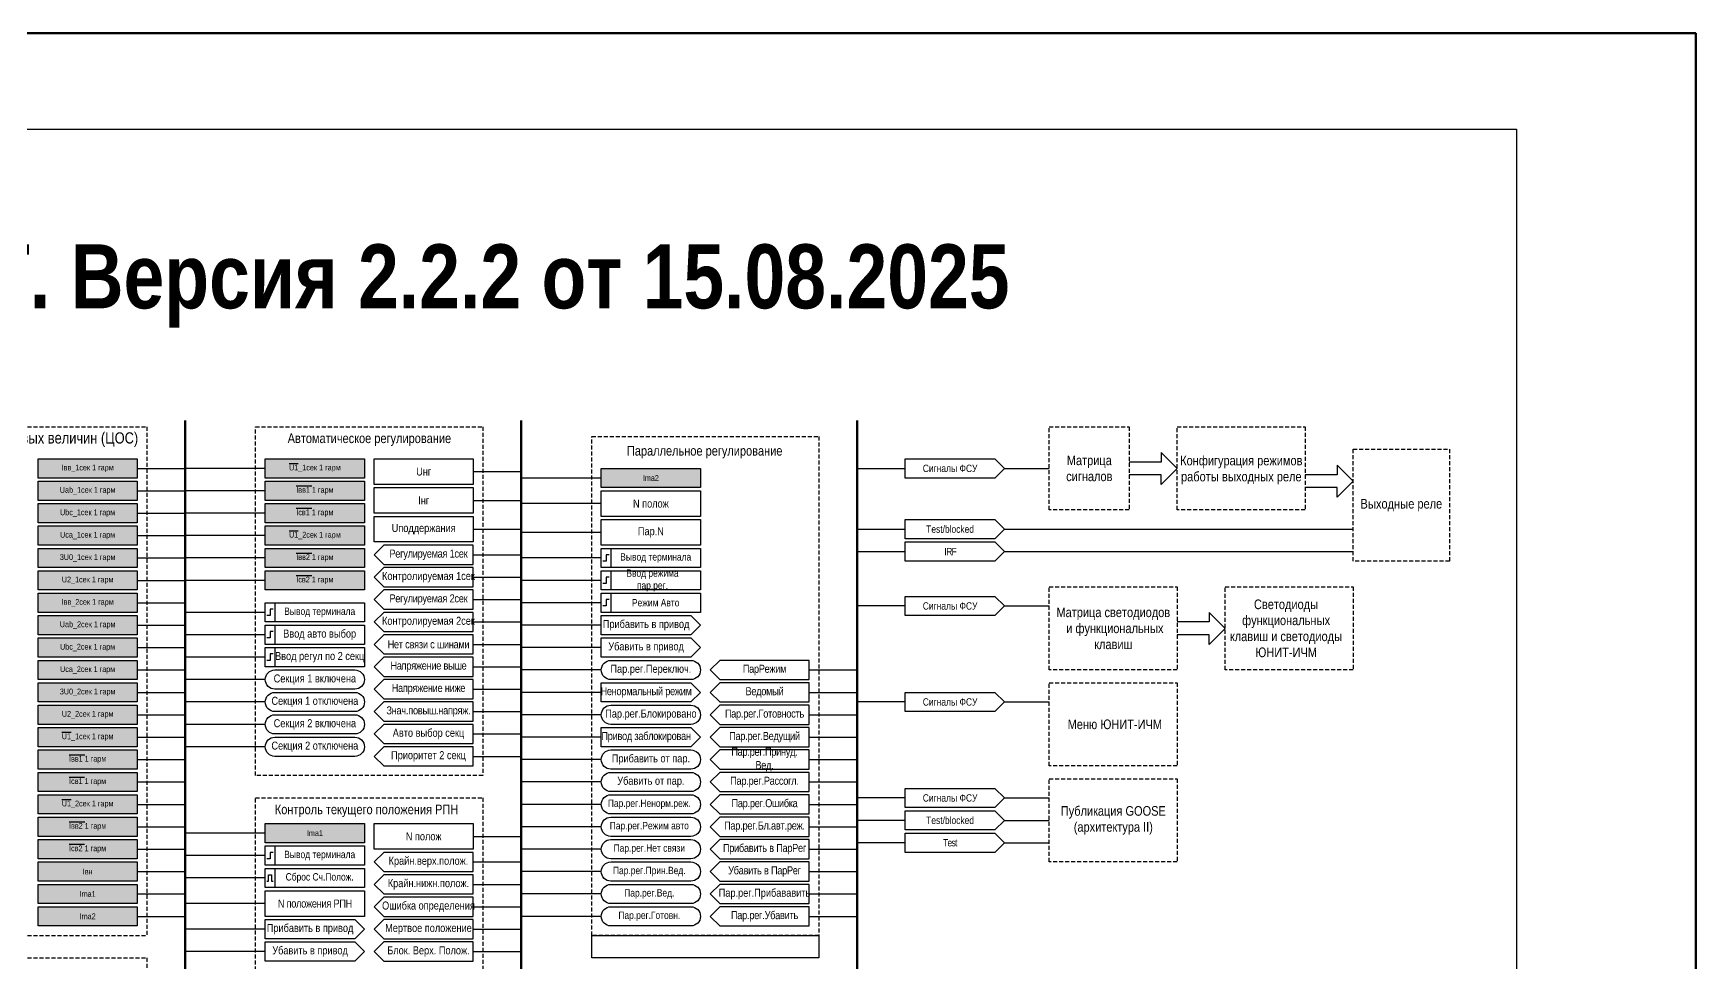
# Model space of a CAD drawing. Header units: millimetres. Extents: x -63 to 799, y -37 to 539.
# Drawn here: x 280 to 799, y 248 to 539 of the extents above; entities that cross this region are included whole.
import ezdxf

# ---------------------------------------------------------------- set-up
doc = ezdxf.new("R2010")
doc.units = ezdxf.units.MM
doc.linetypes.add('штриховая2', pattern=[0.375, 0.25, -0.125])
doc.layers.add('TEXT', color=7, linetype='Continuous', lineweight=25)
doc.layers.add('Основная', color=7, linetype='Continuous')
doc.styles.add('1.8_Gost_RD', font='ARIALN.TTF', dxfattribs={"height": 1.8})
doc.styles.add('2.3_GOST_RD', font='ARIALN.TTF', dxfattribs={"height": 2.3})
doc.styles.add('2.5_Gost_RD', font='ARIALN.TTF', dxfattribs={"height": 2.5})
doc.styles.add('3.5_Gost_RD', font='ARIALN.TTF', dxfattribs={"height": 3.5})

msp = doc.modelspace()

# ---------------------------------------------------------------- hatches: boundary and pattern name
at = {"ltscale": 100, "true_color": 0xf7941d}
h = msp.add_hatch(color=30, dxfattribs=at)
h.dxf.hatch_style = 1
h.paths.add_polyline_path([(312, 400), (312, 406), (281, 406), (281, 400)])
h = msp.add_hatch(color=30, dxfattribs=at)
h.dxf.hatch_style = 1
h.paths.add_polyline_path([(383, 400), (383, 406), (352, 406), (352, 400)])
h = msp.add_hatch(color=30, dxfattribs=at)
h.dxf.hatch_style = 1
h.paths.add_polyline_path([(488, 397), (488, 403), (457, 403), (457, 397)])
h = msp.add_hatch(color=30, dxfattribs=at)
h.dxf.hatch_style = 1
h.paths.add_polyline_path([(312, 393), (312, 399), (281, 399), (281, 393)])
h = msp.add_hatch(color=30, dxfattribs=at)
h.dxf.hatch_style = 1
h.paths.add_polyline_path([(383, 393), (383, 399), (352, 399), (352, 393)])
h = msp.add_hatch(color=30, dxfattribs=at)
h.dxf.hatch_style = 1
h.paths.add_polyline_path([(312, 386), (312, 392), (281, 392), (281, 386)])
h = msp.add_hatch(color=30, dxfattribs=at)
h.dxf.hatch_style = 1
h.paths.add_polyline_path([(383, 386), (383, 392), (352, 392), (352, 386)])
h = msp.add_hatch(color=30, dxfattribs=at)
h.dxf.hatch_style = 1
h.paths.add_polyline_path([(312, 379), (312, 385), (281, 385), (281, 379)])
h = msp.add_hatch(color=30, dxfattribs=at)
h.dxf.hatch_style = 1
h.paths.add_polyline_path([(383, 379), (383, 385), (352, 385), (352, 379)])
h = msp.add_hatch(color=30, dxfattribs=at)
h.dxf.hatch_style = 1
h.paths.add_polyline_path([(312, 372), (312, 378), (281, 378), (281, 372)])
h = msp.add_hatch(color=30, dxfattribs=at)
h.dxf.hatch_style = 1
h.paths.add_polyline_path([(383, 372), (383, 378), (352, 378), (352, 372)])
h = msp.add_hatch(color=30, dxfattribs=at)
h.dxf.hatch_style = 1
h.paths.add_polyline_path([(312, 365), (312, 371), (281, 371), (281, 365)])
h = msp.add_hatch(color=30, dxfattribs=at)
h.dxf.hatch_style = 1
h.paths.add_polyline_path([(383, 365), (383, 371), (352, 371), (352, 365)])
h = msp.add_hatch(color=30, dxfattribs=at)
h.dxf.hatch_style = 1
h.paths.add_polyline_path([(312, 358), (312, 364), (281, 364), (281, 358)])
h = msp.add_hatch(color=30, dxfattribs=at)
h.dxf.hatch_style = 1
h.paths.add_polyline_path([(312, 351), (312, 357), (281, 357), (281, 351)])
h = msp.add_hatch(color=30, dxfattribs=at)
h.dxf.hatch_style = 1
h.paths.add_polyline_path([(312, 344), (312, 350), (281, 350), (281, 344)])
h = msp.add_hatch(color=30, dxfattribs=at)
h.dxf.hatch_style = 1
h.paths.add_polyline_path([(312, 337), (312, 343), (281, 343), (281, 337)])
h = msp.add_hatch(color=30, dxfattribs=at)
h.dxf.hatch_style = 1
h.paths.add_polyline_path([(312, 330), (312, 336), (281, 336), (281, 330)])
h = msp.add_hatch(color=30, dxfattribs=at)
h.dxf.hatch_style = 1
h.paths.add_polyline_path([(312, 323), (312, 329), (281, 329), (281, 323)])
h = msp.add_hatch(color=30, dxfattribs=at)
h.dxf.hatch_style = 1
h.paths.add_polyline_path([(312, 316), (312, 322), (281, 322), (281, 316)])
h = msp.add_hatch(color=30, dxfattribs=at)
h.dxf.hatch_style = 1
h.paths.add_polyline_path([(312, 309), (312, 315), (281, 315), (281, 309)])
h = msp.add_hatch(color=30, dxfattribs=at)
h.dxf.hatch_style = 1
h.paths.add_polyline_path([(312, 302), (312, 308), (281, 308), (281, 302)])
h = msp.add_hatch(color=30, dxfattribs=at)
h.dxf.hatch_style = 1
h.paths.add_polyline_path([(312, 295), (312, 301), (281, 301), (281, 295)])
h = msp.add_hatch(color=30, dxfattribs=at)
h.dxf.hatch_style = 1
h.paths.add_polyline_path([(312, 288), (312, 294), (281, 294), (281, 288)])
h = msp.add_hatch(color=30, dxfattribs=at)
h.dxf.hatch_style = 1
h.paths.add_polyline_path([(383, 286), (383, 292), (352, 292), (352, 286)])
h = msp.add_hatch(color=30, dxfattribs=at)
h.dxf.hatch_style = 1
h.paths.add_polyline_path([(312, 281), (312, 287), (281, 287), (281, 281)])
h = msp.add_hatch(color=30, dxfattribs=at)
h.dxf.hatch_style = 1
h.paths.add_polyline_path([(312, 274), (312, 280), (281, 280), (281, 274)])
h = msp.add_hatch(color=30, dxfattribs=at)
h.dxf.hatch_style = 1
h.paths.add_polyline_path([(312, 267), (312, 273), (281, 273), (281, 267)])
h = msp.add_hatch(color=30, dxfattribs=at)
h.dxf.hatch_style = 1
h.paths.add_polyline_path([(312, 260), (312, 266), (281, 266), (281, 260)])

# ---------------------------------------------------------------- linework, layer by layer
at = {"linetype": 'штриховая2', "ltscale": 5}
for p, q in [((244, 416), (315, 416)), ((315, 416), (315, 257)), ((349, 300), (420, 300)), ((349, 218), (349, 300)), ((420, 300), (420, 218)), ((244, 257), (315, 257))]:
    msp.add_line(p, q, dxfattribs=at)
at = {"lineweight": 100, "ltscale": 100}
for p, q in [((327, 418), (327, 36)), ((432, 418), (432, 36)), ((537, 418), (537, 36))]:
    msp.add_line(p, q, dxfattribs=at)
at = {"ltscale": 100}
for p, q in [((312, 403), (327, 403)), ((352, 403), (327, 403)), ((417, 402), (432, 402)), ((537, 403), (552, 403)), ((312, 396), (327, 396)), ((352, 396), (327, 396)), ((457, 400), (432, 400)), ((417, 393), (432, 393)), ((457, 392), (432, 392)), ((312, 389), (327, 389)), ((352, 389), (327, 389)), ((312, 382), (327, 382)), ((352, 382), (327, 382)), ((417, 384), (432, 384)), ((457, 383), (432, 383)), ((537, 384), (552, 384)), ((312, 375), (327, 375)), ((352, 375), (327, 375)), ((417, 376), (432, 376)), ((457, 375), (432, 375)), ((537, 377), (552, 377)), ((417, 369), (432, 369)), ((312, 368), (327, 368)), ((352, 368), (327, 368)), ((457, 368), (432, 368)), ((312, 361), (327, 361)), ((417, 362), (432, 362)), ((457, 361), (432, 361)), ((312, 354), (327, 354)), ((352, 358), (327, 358)), ((417, 355), (432, 355)), ((457, 354), (432, 354)), ((352, 351), (327, 351)), ((485, 351), (457, 351)), ((457, 350), (485, 350)), ((312, 347), (327, 347)), ((352, 344), (327, 344)), ((417, 348), (432, 348)), ((457, 347), (432, 347)), ((312, 340), (327, 340)), ((417, 341), (432, 341)), ((457, 340), (432, 340)), ((522, 340), (537, 340)), ((312, 333), (327, 333)), ((352, 337), (327, 337)), ((417, 334), (432, 334)), ((457, 333), (432, 333)), ((522, 333), (537, 333)), ((352, 330), (327, 330)), ((485, 330), (457, 330)), ((312, 326), (327, 326)), ((352, 323), (327, 323)), ((417, 327), (432, 327)), ((457, 326), (432, 326)), ((522, 326), (537, 326)), ((312, 319), (327, 319)), ((417, 320), (432, 320)), ((457, 319), (432, 319)), ((522, 319), (537, 319)), ((312, 312), (327, 312)), ((352, 316), (327, 316)), ((417, 313), (432, 313)), ((457, 312), (432, 312)), ((485, 316), (457, 316)), ((522, 312), (537, 312)), ((312, 305), (327, 305)), ((457, 305), (432, 305)), ((522, 305), (537, 305)), ((522, 305), (537, 305)), ((312, 298), (327, 298)), ((457, 298), (432, 298)), ((522, 298), (537, 298)), ((312, 291), (327, 291)), ((457, 291), (432, 291)), ((522, 291), (537, 291)), ((522, 291), (537, 291)), ((352, 289), (327, 289)), ((417, 288), (432, 288)), ((312, 284), (327, 284)), ((352, 282), (327, 282)), ((457, 284), (432, 284)), ((522, 284), (537, 284)), ((312, 277), (327, 277)), ((417, 280), (432, 280)), ((457, 277), (432, 277)), ((522, 277), (537, 277)), ((522, 277), (537, 277)), ((352, 275), (327, 275)), ((417, 273), (432, 273)), ((312, 270), (327, 270)), ((417, 266), (432, 266)), ((457, 270), (432, 270)), ((522, 270), (537, 270)), ((522, 270), (537, 270)), ((522, 270), (537, 270)), ((312, 263), (327, 263)), ((457, 263), (432, 263)), ((522, 263), (537, 263)), ((352, 259), (327, 259)), ((380, 256), (352, 256)), ((352, 255), (380, 255)), ((417, 259), (432, 259)), ((352, 252), (327, 252)), ((417, 252), (432, 252))]:
    msp.add_line(p, q, dxfattribs=at)
at = {"color": 2, "lineweight": 106, "ltscale": 100}
msp.add_lwpolyline([(-63, 539), (799, 539), (799, -37), (-63, -37)], close=True, dxfattribs=at)
at = {"ltscale": 100}
for points in [[(0, 509), (743, 509), (743, 0), (0, 0)], [(281, 406), (312, 406), (312, 400), (281, 400)], [(352, 406), (383, 406), (383, 400), (352, 400)], [(386, 406), (417, 406), (417, 398), (386, 398)], [(580, 400), (552, 400), (552, 406), (580, 406), (583, 403)], [(457, 403), (488, 403), (488, 397), (457, 397)], [(281, 399), (312, 399), (312, 393), (281, 393)], [(352, 399), (383, 399), (383, 393), (352, 393)], [(386, 397), (417, 397), (417, 389), (386, 389)], [(457, 396), (488, 396), (488, 388), (457, 388)], [(281, 392), (312, 392), (312, 386), (281, 386)], [(352, 392), (383, 392), (383, 386), (352, 386)], [(281, 385), (312, 385), (312, 379), (281, 379)], [(352, 385), (383, 385), (383, 379), (352, 379)], [(386, 388), (417, 388), (417, 380), (386, 380)], [(457, 387), (488, 387), (488, 379), (457, 379)], [(281, 378), (312, 378), (312, 372), (281, 372)], [(352, 378), (383, 378), (383, 372), (352, 372)], [(417, 373), (417, 379), (389, 379), (386, 376), (389, 373)], [(457, 378), (460, 378), (460, 372), (457, 372)], [(457, 378), (488, 378), (488, 372), (457, 372)], [(281, 371), (312, 371), (312, 365), (281, 365)], [(352, 371), (383, 371), (383, 365), (352, 365)], [(417, 366), (417, 372), (389, 372), (386, 369), (389, 366)], [(457, 371), (460, 371), (460, 365), (457, 365)], [(457, 371), (488, 371), (488, 365), (457, 365)], [(281, 364), (312, 364), (312, 358), (281, 358)], [(417, 359), (417, 365), (389, 365), (386, 362), (389, 359)], [(457, 364), (460, 364), (460, 358), (457, 358)], [(457, 364), (488, 364), (488, 358), (457, 358)], [(352, 361), (355, 361), (355, 355), (352, 355)], [(352, 361), (383, 361), (383, 355), (352, 355)], [(580, 357), (552, 357), (552, 363), (580, 363), (583, 360)], [(281, 357), (312, 357), (312, 351), (281, 351)], [(352, 354), (355, 354), (355, 348), (352, 348)], [(352, 354), (383, 354), (383, 348), (352, 348)], [(417, 352), (417, 358), (389, 358), (386, 355), (389, 352)], [(281, 350), (312, 350), (312, 344), (281, 344)], [(417, 345), (417, 351), (389, 351), (386, 348), (389, 345)], [(281, 343), (312, 343), (312, 337), (281, 337)], [(352, 347), (355, 347), (355, 341), (352, 341)], [(352, 347), (383, 347), (383, 341), (352, 341)], [(417, 338), (417, 344), (389, 344), (386, 341), (389, 338)], [(522, 337), (522, 343), (494, 343), (491, 340), (494, 337)], [(281, 336), (312, 336), (312, 330), (281, 330)], [(417, 331), (417, 337), (389, 337), (386, 334), (389, 331)], [(522, 330), (522, 336), (494, 336), (491, 333), (494, 330)], [(580, 327), (552, 327), (552, 333), (580, 333), (583, 330)], [(281, 329), (312, 329), (312, 323), (281, 323)], [(417, 324), (417, 330), (389, 330), (386, 327), (389, 324)], [(522, 323), (522, 329), (494, 329), (491, 326), (494, 323)], [(417, 317), (417, 323), (389, 323), (386, 320), (389, 317)], [(281, 322), (312, 322), (312, 316), (281, 316)], [(522, 316), (522, 322), (494, 322), (491, 319), (494, 316)], [(281, 315), (312, 315), (312, 309), (281, 309)], [(417, 310), (417, 316), (389, 316), (386, 313), (389, 310)], [(522, 309), (522, 315), (494, 315), (491, 312), (494, 309)], [(281, 308), (312, 308), (312, 302), (281, 302)], [(522, 302), (522, 308), (494, 308), (491, 305), (494, 302)], [(580, 297), (552, 297), (552, 303), (580, 303), (583, 300)], [(281, 301), (312, 301), (312, 295), (281, 295)], [(522, 295), (522, 301), (494, 301), (491, 298), (494, 295)], [(281, 294), (312, 294), (312, 288), (281, 288)], [(352, 292), (383, 292), (383, 286), (352, 286)], [(386, 292), (417, 292), (417, 284), (386, 284)], [(522, 288), (522, 294), (494, 294), (491, 291), (494, 288)], [(281, 287), (312, 287), (312, 281), (281, 281)], [(522, 281), (522, 287), (494, 287), (491, 284), (494, 281)], [(352, 285), (355, 285), (355, 279), (352, 279)], [(352, 285), (383, 285), (383, 279), (352, 279)], [(417, 277), (417, 283), (389, 283), (386, 280), (389, 277)], [(281, 280), (312, 280), (312, 274), (281, 274)], [(352, 278), (355, 278), (355, 272), (352, 272)], [(352, 278), (383, 278), (383, 272), (352, 272)], [(417, 270), (417, 276), (389, 276), (386, 273), (389, 270)], [(522, 274), (522, 280), (494, 280), (491, 277), (494, 274)], [(281, 273), (312, 273), (312, 267), (281, 267)], [(352, 271), (383, 271), (383, 263), (352, 263)], [(522, 267), (522, 273), (494, 273), (491, 270), (494, 267)], [(281, 266), (312, 266), (312, 260), (281, 260)], [(417, 263), (417, 269), (389, 269), (386, 266), (389, 263)], [(522, 260), (522, 266), (494, 266), (491, 263), (494, 260)], [(417, 256), (417, 262), (389, 262), (386, 259), (389, 256)], [(417, 249), (417, 255), (389, 255), (386, 252), (389, 249)], [(454, 257), (525, 257), (525, 250), (454, 250)]]:
    msp.add_lwpolyline(points, close=True, dxfattribs=at)
at = {"linetype": 'штриховая2', "ltscale": 5}
for points in [[(349, 416), (420, 416), (420, 307), (349, 307)], [(597, 416), (622, 416), (622, 390), (597, 390)], [(637, 416), (677, 416), (677, 390), (637, 390)], [(454, 413), (525, 413), (525, 257), (454, 257)], [(692, 409), (722, 409), (722, 374), (692, 374)], [(597, 366), (637, 366), (637, 340), (597, 340)], [(652, 366), (692, 366), (692, 340), (652, 340)], [(597, 336), (637, 336), (637, 310), (597, 310)], [(597, 306), (637, 306), (637, 280), (597, 280)], [(244, 250), (315, 250), (315, 62), (244, 62)]]:
    msp.add_lwpolyline(points, close=True, dxfattribs=at)
at = {"ltscale": 100}
for points in [[(637, 403), (632, 408), (632, 405), (622, 405)], [(583, 403), (597, 403)], [(637, 403), (632, 398), (632, 401), (622, 401)], [(692, 399), (687, 404), (687, 401), (677, 401)], [(692, 399), (687, 394), (687, 397), (677, 397)], [(552, 387), (580, 387), (583, 384), (580, 381), (552, 381), (552, 387)], [(552, 380), (580, 380), (583, 377), (580, 374), (552, 374), (552, 380)], [(583, 384), (692, 384)], [(583, 377), (692, 377)], [(552, 360), (537, 360)], [(583, 360), (597, 360)], [(457, 357), (485, 357), (488, 354), (485, 351), (457, 351), (457, 357)], [(652, 353), (647, 358), (647, 355), (637, 355)], [(457, 350), (485, 350), (488, 347), (485, 344), (457, 344), (457, 350)], [(652, 353), (647, 348), (647, 351), (637, 351)], [(457, 336), (485, 336), (488, 333), (485, 330), (457, 330), (457, 336)], [(552, 330), (537, 330)], [(583, 330), (597, 330)], [(457, 322), (485, 322), (488, 319), (485, 316), (457, 316), (457, 322)], [(552, 300), (537, 300)], [(583, 300), (597, 300)], [(552, 286), (537, 286)], [(552, 289), (580, 289), (583, 286), (580, 283), (552, 283), (552, 289)], [(583, 286), (597, 286)], [(352, 267), (327, 267)], [(352, 262), (380, 262), (383, 259), (380, 256), (352, 256), (352, 262)], [(352, 255), (380, 255), (383, 252), (380, 249), (352, 249), (352, 255)]]:
    msp.add_lwpolyline(points, dxfattribs=at)
at = {"lineweight": 30, "ltscale": 100}
for points in [[(459.5, 376), (458.5, 376), (458.5, 374), (457.5, 374)], [(459.5, 369), (458.5, 369), (458.5, 367), (457.5, 367)], [(354.5, 359), (353.5, 359), (353.5, 357), (352.5, 357)], [(459.5, 362), (458.5, 362), (458.5, 360), (457.5, 360)], [(354.5, 352), (353.5, 352), (353.5, 350), (352.5, 350)], [(354.5, 345), (353.5, 345), (353.5, 343), (352.5, 343)], [(354.5, 283), (353.5, 283), (353.5, 281), (352.5, 281)], [(352.5, 274), (353, 274), (353, 276), (354, 276), (354, 274), (354.5, 274)]]:
    msp.add_lwpolyline(points, dxfattribs=at)
at = {"ltscale": 100}
for points in [[(460, 337, -1), (460, 343), (485, 343, -1), (485, 337)], [(355, 334, -1), (355, 340), (380, 340, -1), (380, 334)], [(355, 327, -1), (355, 333), (380, 333, -1), (380, 327)], [(460, 323, -1), (460, 329), (485, 329, -1), (485, 323)], [(355, 320, -1), (355, 326), (380, 326, -1), (380, 320)], [(355, 313, -1), (355, 319), (380, 319, -1), (380, 313)], [(460, 309, -1), (460, 315), (485, 315, -1), (485, 309)], [(460, 302, -1), (460, 308), (485, 308, -1), (485, 302)], [(460, 295, -1), (460, 301), (485, 301, -1), (485, 295)], [(460, 288, -1), (460, 294), (485, 294, -1), (485, 288)], [(460, 281, -1), (460, 287), (485, 287, -1), (485, 281)], [(460, 274, -1), (460, 280), (485, 280, -1), (485, 274)], [(460, 267, -1), (460, 273), (485, 273, -1), (485, 267)], [(460, 260, -1), (460, 266), (485, 266, -1), (485, 260)]]:
    msp.add_lwpolyline(points, format="xyb", close=True, dxfattribs=at)
at = {"color": 1, "ltscale": 100}
for points in [[(552, 293), (537, 293)], [(552, 296), (580, 296), (583, 293), (580, 290), (552, 290), (552, 296)], [(583, 293), (597, 293)]]:
    msp.add_lwpolyline(points, dxfattribs=at)

# ---------------------------------------------------------------- texts
at = {"color": 30, "style": '3.5_Gost_RD'}
for s, p in [('Автоматическое регулирование', (359, 410.92)), ('Параллельное регулирование', (465, 407)), ('Контроль текущего положения РПН', (355, 294.92))]:
    msp.add_text(s, height=3, dxfattribs=at).set_placement(p)
at = {"ltscale": 100, "attachment_point": 5}
for s, insert, char_height, width, style in [('{\\fArial Narrow|b1|i0|c204|p34;ФСУ АРНТ. Версия 2.2.2 от 15.08.2025}', (372, 460), 20, 1350, '2.5_Gost_RD'), ('Iвв_1сек 1 гарм', (296.5, 403), 1.8, 31, '1.8_Gost_RD'), ('{\\OU1}_1сек 1 гарм', (367.5, 403), 1.8, 31, '1.8_Gost_RD'), ('Uнг', (401.5, 402), 2.5, 31, '2.5_Gost_RD'), ('Ima2', (472.5, 400), 1.8, 31, '1.8_Gost_RD'), ('Uab_1сек 1 гарм', (296.5, 396), 1.8, 31, '1.8_Gost_RD'), ('{\\OIвв1} 1 гарм', (367.5, 396), 1.8, 31, '1.8_Gost_RD'), ('Ubc_1сек 1 гарм', (296.5, 389), 1.8, 31, '1.8_Gost_RD'), ('{\\OIсв1} 1 гарм', (367.5, 389), 1.8, 31, '1.8_Gost_RD'), ('Iнг', (401.5, 393), 2.5, 31, '2.5_Gost_RD'), ('N полож', (472.5, 392), 2.5, 31, '2.5_Gost_RD'), ('Uподдержания', (401.5, 384), 2.5, 31, '2.5_Gost_RD'), ('Пар.N', (472.5, 383), 2.5, 31, '2.5_Gost_RD'), ('Uca_1сек 1 гарм', (296.5, 382), 1.8, 31, '1.8_Gost_RD'), ('{\\OU1}_2сек 1 гарм', (367.5, 382), 1.8, 31, '1.8_Gost_RD'), ('3U0_1сек 1 гарм', (296.5, 375), 1.8, 31, '1.8_Gost_RD'), ('{\\OIвв2} 1 гарм', (367.5, 375), 1.8, 31, '1.8_Gost_RD'), ('{\\T0.95;Регулируемая 1сек}', (403, 376), 2.5, 28, '2.5_Gost_RD'), ('U2_1сек 1 гарм', (296.5, 368), 1.8, 31, '1.8_Gost_RD'), ('{\\OIсв2} 1 гарм', (367.5, 368), 1.8, 31, '1.8_Gost_RD'), ('Контролируемая 1сек', (403, 369), 2.5, 28, '2.5_Gost_RD'), ('{\\T0.95;Регулируемая 2сек}', (403, 362), 2.5, 28, '2.5_Gost_RD'), ('Iвв_2сек 1 гарм', (296.5, 361), 1.8, 31, '1.8_Gost_RD'), ('Uab_2сек 1 гарм', (296.5, 354), 1.8, 31, '1.8_Gost_RD'), ('Контролируемая 2сек', (403, 355), 2.5, 28, '2.5_Gost_RD'), ('Ubc_2сек 1 гарм', (296.5, 347), 1.8, 31, '1.8_Gost_RD'), ('{\\T0.95;Нет связи с шинами}', (403, 348), 2.5, 28, '2.5_Gost_RD'), ('Ввод регул по 2 секц', (369, 344), 2.5, 28, '2.5_Gost_RD'), ('Uca_2сек 1 гарм', (296.5, 340), 1.8, 31, '1.8_Gost_RD'), ('{\\T0.95;Напряжение выше}', (403, 341), 2.5, 28, '2.5_Gost_RD'), ('{\\T0.95;ПарРежим}', (508, 340), 2.5, 28, '2.5_Gost_RD'), ('3U0_2сек 1 гарм', (296.5, 333), 1.8, 31, '1.8_Gost_RD'), ('{\\T0.95;Напряжение ниже}', (403, 334), 2.5, 28, '2.5_Gost_RD'), ('{\\T0.95;Ведомый}', (508, 333), 2.5, 28, '2.5_Gost_RD'), ('{\\T0.95;Знач.повыш.напряж.}', (403, 327), 2.5, 28, '2.5_Gost_RD'), ('{\\T0.95;Пар.рег.Готовность}', (508, 326), 2.5, 28, '2.5_Gost_RD'), ('U2_2сек 1 гарм', (296.5, 326), 1.8, 31, '1.8_Gost_RD'), ('{\\OU1}_1сек 1 гарм', (296.5, 319), 1.8, 31, '1.8_Gost_RD'), ('Авто выбор секц', (403, 320), 2.5, 28, '2.5_Gost_RD'), ('{\\T0.95;Пар.рег.Ведущий}', (508, 319), 2.5, 28, '2.5_Gost_RD'), ('{\\OIвв1} 1 гарм', (296.5, 312), 1.8, 31, '1.8_Gost_RD'), ('Приоритет 2 секц', (403, 313), 2.5, 28, '2.5_Gost_RD'), ('{\\T0.95;Пар.рег.Принуд.\\PВед.}', (508, 312), 2.5, 28, '2.5_Gost_RD'), ('{\\OIсв1} 1 гарм', (296.5, 305), 1.8, 31, '1.8_Gost_RD'), ('{\\T0.95;Пар.рег.Рассогл.}', (508, 305), 2.5, 28, '2.5_Gost_RD'), ('{\\OU1}_2сек 1 гарм', (296.5, 298), 1.8, 31, '1.8_Gost_RD'), ('{\\T0.95;Пар.рег.Ошибка}', (508, 298), 2.5, 28, '2.5_Gost_RD'), ('{\\OIвв2} 1 гарм', (296.5, 291), 1.8, 31, '1.8_Gost_RD'), ('{\\T0.95;Пар.рег.Бл.авт.реж.}', (508, 291), 2.5, 28, '2.5_Gost_RD'), ('Ima1', (367.5, 289), 1.8, 31, '1.8_Gost_RD'), ('N полож', (401.5, 288), 2.5, 31, '2.5_Gost_RD'), ('{\\T0.95;Прибавить в ПарРег}', (508, 284), 2.5, 28, '2.5_Gost_RD'), ('{\\OIсв2} 1 гарм', (296.5, 284), 1.8, 31, '1.8_Gost_RD'), ('Крайн.верх.полож.', (403, 280), 2.5, 28, '2.5_Gost_RD'), ('Iвн', (296.5, 277), 1.8, 31, '1.8_Gost_RD'), ('{\\T0.95;Убавить в ПарРег}', (508, 277), 2.5, 28, '2.5_Gost_RD'), ('Ima1', (296.5, 270), 1.8, 31, '1.8_Gost_RD'), ('Крайн.нижн.полож.', (403, 273), 2.5, 28, '2.5_Gost_RD'), ('Пар.рег.Прибававить', (508, 270), 2.5, 28, '2.5_Gost_RD'), ('{\\T0.95;N положения РПН}', (367.5, 267), 2.5, 31, '2.5_Gost_RD'), ('Ошибка определения', (403, 266), 2.5, 28, '2.5_Gost_RD'), ('Ima2', (296.5, 263), 1.8, 31, '1.8_Gost_RD'), ('Мертвое положение', (403, 259), 2.5, 28, '2.5_Gost_RD'), ('{\\T0.95;Пар.рег.Убавить}', (508, 263), 2.5, 28, '2.5_Gost_RD'), ('Блок. Верх. Полож.', (403, 252), 2.5, 28, '2.5_Gost_RD')]:
    msp.add_mtext(s, dxfattribs=dict(at, insert=insert, char_height=char_height, width=width, style=style))
at = {"color": 30, "ltscale": 100, "insert": (279.5, 412), "char_height": 3.5, "width": 71, "attachment_point": 5, "style": '3.5_Gost_RD'}
msp.add_mtext('Расчет аналоговых величин (ЦОС)', dxfattribs=at)
at = {"color": 0, "ltscale": 100, "attachment_point": 5, "style": '2.5_Gost_RD'}
for s, insert, char_height, width in [('{\\C256;Вывод терминала}', (474, 375), 2.3, 28), ('{\\C256;Ввод режима\\Pпар.рег.}', (473, 368), 2.3, 28), ('{\\C256;Вывод терминала}', (369, 358), 2.3, 28), ('{\\C256;Секция 1 включена}', (367.5, 337), 2.5, 31), ('{\\C256;Пар.рег.Переключ.}', (472.5, 340), 2.5, 31), ('{\\T0.95;\\C256;Ненормальный режим}', (471, 333), 2.5, 28), ('{\\C256;Секция 1 отключена}', (367.5, 330), 2.5, 31), ('{\\C256;Пар.рег.Блокировано}', (472.5, 326), 2.5, 31), ('{\\C256;Секция 2 включена}', (367.5, 323), 2.5, 31), ('{\\C256;Секция 2 отключена}', (367.5, 316), 2.5, 31), ('{\\T0.95;\\C256;Привод заблокирован}', (471, 319), 2.5, 28), ('{\\C256;Прибавить от пар.}', (472.5, 312), 2.5, 31), ('{\\C256;Убавить от пар.}', (472.5, 305), 2.5, 31), ('{\\C256;Вывод терминала}', (369, 282), 2.3, 28)]:
    msp.add_mtext(s, dxfattribs=dict(at, insert=insert, char_height=char_height, width=width))
at = {"color": 2, "ltscale": 100, "insert": (369, 275), "char_height": 2.3, "width": 28, "attachment_point": 5, "style": '2.5_Gost_RD'}
msp.add_mtext('{\\C256;Сброс Сч.Полож.}', dxfattribs=at)
at = {"layer": 'TEXT', "ltscale": 100, "attachment_point": 5}
for s, insert, char_height, width, style in [('Матрица сигналов', (609.5, 403), 3, 25, '2.5_Gost_RD'), ('Конфигурация режимов работы выходных реле', (657, 402.5), 3, 40, '2.5_Gost_RD'), ('Сигналы ФСУ', (566, 403), 2.3, 28, '2.3_GOST_RD'), ('Выходные реле', (707, 391.5), 3, 30, '2.5_Gost_RD'), ('Сигналы ФСУ', (566, 360), 2.3, 28, '2.3_GOST_RD'), ('Матрица светодиодов\\P и функциональных клавиш', (617, 353), 3, 40, '2.5_Gost_RD'), ('Светодиоды функциональных \\Pклавиш и светодиоды ЮНИТ-ИЧМ', (671, 353), 3, 42, '2.5_Gost_RD'), ('Сигналы ФСУ', (566, 330), 2.3, 28, '2.3_GOST_RD'), (' Меню ЮНИТ-ИЧМ', (617, 323), 3, 40, '2.5_Gost_RD'), ('Пар.рег.Ненорм.реж.', (472, 298), 2.3, 31, '2.5_Gost_RD'), ('Сигналы ФСУ', (566, 300), 2.3, 28, '2.3_GOST_RD'), ('{\\C1;Публикация GOOSE (архитектура II)}', (617, 293), 3, 40, '2.5_Gost_RD'), ('Пар.рег.Режим авто', (472, 291), 2.3, 31, '2.5_Gost_RD'), ('Пар.рег.Нет связи', (472, 284), 2.3, 31, '2.5_Gost_RD'), ('Пар.рег.Прин.Вед.', (472, 277), 2.3, 31, '2.5_Gost_RD'), ('Пар.рег.Вед.', (472, 270), 2.3, 31, '2.5_Gost_RD'), ('Пар.рег.Готовн.', (472, 263), 2.3, 31, '2.5_Gost_RD')]:
    msp.add_mtext(s, dxfattribs=dict(at, insert=insert, char_height=char_height, width=width, style=style))
at = {"layer": 'TEXT', "color": 0, "ltscale": 100, "width": 28, "attachment_point": 5}
for s, insert, char_height, style in [('{\\C256;Test/blocked}', (566, 384), 2.3, '2.3_GOST_RD'), ('{\\T0.85;\\C256;IRF}', (566, 377), 2.3, '2.3_GOST_RD'), ('{\\C256;Режим Авто}', (474, 361), 2.3, '2.5_Gost_RD'), ('{\\C256;Прибавить в привод}', (471, 354), 2.5, '2.5_Gost_RD'), ('{\\C256;Убавить в привод}', (471, 347), 2.5, '2.5_Gost_RD'), ('{\\T0.85;\\C256;Test}', (566, 286), 2.3, '2.3_GOST_RD'), ('{\\C256;Прибавить в привод}', (366, 259), 2.5, '2.5_Gost_RD'), ('{\\C256;Убавить в привод}', (366, 252), 2.5, '2.5_Gost_RD')]:
    msp.add_mtext(s, dxfattribs=dict(at, insert=insert, char_height=char_height, style=style))
at = {"layer": 'TEXT', "color": 1, "ltscale": 100, "insert": (566, 293), "char_height": 2.3, "width": 28, "attachment_point": 5, "style": '2.3_GOST_RD'}
msp.add_mtext('{\\C256;Test/blocked}', dxfattribs=at)
at = {"layer": 'Основная', "color": 0, "ltscale": 100, "insert": (369, 351), "char_height": 2.5, "width": 28, "attachment_point": 5, "style": '2.5_Gost_RD'}
msp.add_mtext('{\\C256;Ввод авто выбор}', dxfattribs=at)

doc.saveas('drawing.dxf')
